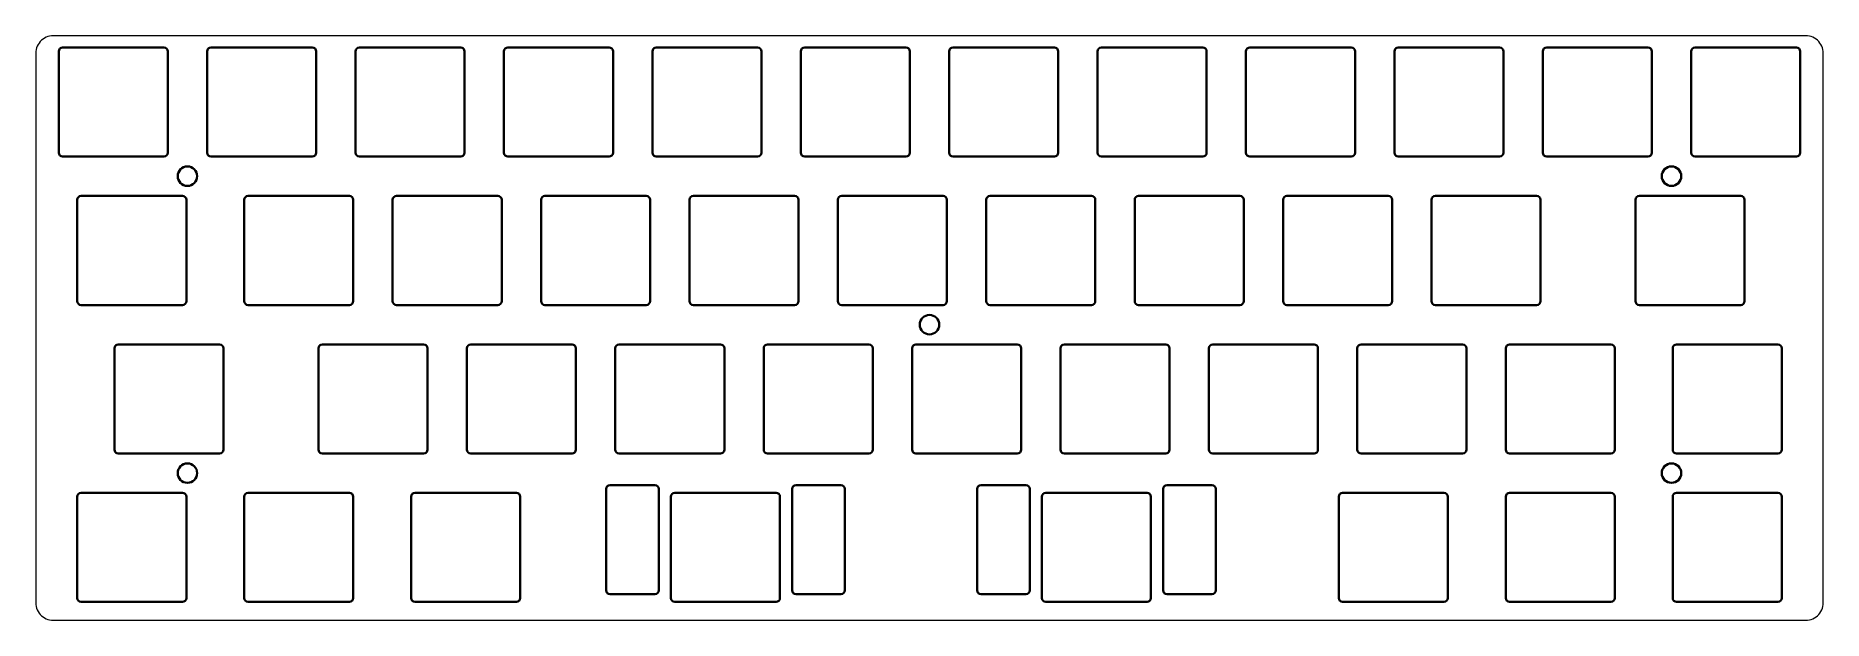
# Model space of a CAD drawing. Header units: millimetres. Extents: x 15 to 244, y 13 to 88.
import ezdxf

# ---------------------------------------------------------------- set-up
doc = ezdxf.new("R2010")
doc.units = ezdxf.units.MM
doc.layers.get('0').update_dxf_attribs({"lineweight": 35})
doc.layers.add('BLACK', color=7, linetype='Continuous', lineweight=18)
doc.layers.add('粗实线层', color=7, linetype='Continuous', lineweight=35)

msp = doc.modelspace()

# ---------------------------------------------------------------- linework, layer by layer
for p, q in [((17.57, 86.14), (17.57, 73.14)), ((18.07, 86.64), (31.07, 86.64)), ((31.57, 86.14), (31.57, 73.14)), ((36.62, 86.14), (36.62, 73.14)), ((37.12, 86.64), (50.12, 86.64)), ((50.62, 86.14), (50.62, 73.14)), ((55.67, 86.14), (55.67, 73.14)), ((56.17, 86.64), (69.17, 86.64)), ((69.67, 86.14), (69.67, 73.14)), ((74.72, 86.14), (74.72, 73.14)), ((75.22, 86.64), (88.22, 86.64)), ((88.72, 86.14), (88.72, 73.14)), ((93.77, 86.14), (93.77, 73.14)), ((94.27, 86.64), (107.27, 86.64)), ((107.77, 86.14), (107.77, 73.14)), ((112.82, 86.14), (112.82, 73.14)), ((113.32, 86.64), (126.32, 86.64)), ((126.82, 86.14), (126.82, 73.14)), ((131.87, 86.14), (131.87, 73.14)), ((132.37, 86.64), (145.37, 86.64)), ((145.87, 86.14), (145.87, 73.14)), ((150.92, 86.14), (150.92, 73.14)), ((151.42, 86.64), (164.42, 86.64)), ((164.92, 86.14), (164.92, 73.14)), ((169.97, 86.14), (169.97, 73.14)), ((170.47, 86.64), (183.47, 86.64)), ((183.97, 86.14), (183.97, 73.14)), ((189.02, 86.14), (189.02, 73.14)), ((189.52, 86.64), (202.52, 86.64)), ((203.02, 86.14), (203.02, 73.14)), ((208.07, 86.14), (208.07, 73.14)), ((208.57, 86.64), (221.57, 86.64)), ((222.07, 86.14), (222.07, 73.14)), ((227.12, 86.14), (227.12, 73.14)), ((227.62, 86.64), (240.62, 86.64)), ((241.12, 86.14), (241.12, 73.14)), ((18.07, 72.64), (31.07, 72.64)), ((37.12, 72.64), (50.12, 72.64)), ((56.17, 72.64), (69.17, 72.64)), ((75.22, 72.64), (88.22, 72.64)), ((94.27, 72.64), (107.27, 72.64)), ((113.32, 72.64), (126.32, 72.64)), ((132.37, 72.64), (145.37, 72.64)), ((151.42, 72.64), (164.42, 72.64)), ((170.47, 72.64), (183.47, 72.64)), ((189.52, 72.64), (202.52, 72.64)), ((208.57, 72.64), (221.57, 72.64)), ((227.62, 72.64), (240.62, 72.64)), ((19.95, 67.09), (19.95, 54.09)), ((20.45, 67.59), (33.45, 67.59)), ((33.95, 67.09), (33.95, 54.09)), ((41.38, 67.09), (41.38, 54.09)), ((41.88, 67.59), (54.88, 67.59)), ((55.38, 67.09), (55.38, 54.09)), ((60.43, 67.09), (60.43, 54.09)), ((60.93, 67.59), (73.93, 67.59)), ((74.43, 67.09), (74.43, 54.09)), ((79.48, 67.09), (79.48, 54.09)), ((79.98, 67.59), (92.98, 67.59)), ((93.48, 67.09), (93.48, 54.09)), ((98.53, 67.09), (98.53, 54.09)), ((99.03, 67.59), (112.03, 67.59)), ((112.53, 67.09), (112.53, 54.09)), ((117.58, 67.09), (117.58, 54.09)), ((118.08, 67.59), (131.08, 67.59)), ((131.58, 67.09), (131.58, 54.09)), ((136.63, 67.09), (136.63, 54.09)), ((137.13, 67.59), (150.13, 67.59)), ((150.63, 67.09), (150.63, 54.09)), ((155.68, 67.09), (155.68, 54.09)), ((156.18, 67.59), (169.18, 67.59)), ((169.68, 67.09), (169.68, 54.09)), ((174.73, 67.09), (174.73, 54.09)), ((175.23, 67.59), (188.23, 67.59)), ((188.73, 67.09), (188.73, 54.09)), ((193.78, 67.09), (193.78, 54.09)), ((194.28, 67.59), (207.28, 67.59)), ((207.78, 67.09), (207.78, 54.09)), ((219.97, 67.09), (219.97, 54.09)), ((220.47, 67.59), (233.47, 67.59)), ((233.97, 67.09), (233.97, 54.09)), ((20.45, 53.59), (33.45, 53.59)), ((41.88, 53.59), (54.88, 53.59)), ((60.93, 53.59), (73.93, 53.59)), ((79.98, 53.59), (92.98, 53.59)), ((99.03, 53.59), (112.03, 53.59)), ((118.08, 53.59), (131.08, 53.59)), ((137.13, 53.59), (150.13, 53.59)), ((156.18, 53.59), (169.18, 53.59)), ((175.23, 53.59), (188.23, 53.59)), ((194.28, 53.59), (207.28, 53.59)), ((220.47, 53.59), (233.47, 53.59)), ((25.21, 48.54), (38.21, 48.54)), ((51.41, 48.54), (64.41, 48.54)), ((70.46, 48.54), (83.46, 48.54)), ((89.51, 48.54), (102.51, 48.54)), ((108.56, 48.54), (121.56, 48.54)), ((127.61, 48.54), (140.61, 48.54)), ((146.66, 48.54), (159.66, 48.54)), ((165.71, 48.54), (178.71, 48.54)), ((184.76, 48.54), (197.76, 48.54)), ((203.81, 48.54), (216.81, 48.54)), ((225.24, 48.54), (238.24, 48.54)), ((24.71, 48.04), (24.71, 35.04)), ((38.71, 48.04), (38.71, 35.04)), ((50.91, 48.04), (50.91, 35.04)), ((64.91, 48.04), (64.91, 35.04)), ((69.96, 48.04), (69.96, 35.04)), ((83.96, 48.04), (83.96, 35.04)), ((89.01, 48.04), (89.01, 35.04)), ((103.01, 48.04), (103.01, 35.04)), ((108.06, 48.04), (108.06, 35.04)), ((122.06, 48.04), (122.06, 35.04)), ((127.11, 48.04), (127.11, 35.04)), ((141.11, 48.04), (141.11, 35.04)), ((146.16, 48.04), (146.16, 35.04)), ((160.16, 48.04), (160.16, 35.04)), ((165.21, 48.04), (165.21, 35.04)), ((179.21, 48.04), (179.21, 35.04)), ((184.26, 48.04), (184.26, 35.04)), ((198.26, 48.04), (198.26, 35.04)), ((203.31, 48.04), (203.31, 35.04)), ((217.31, 48.04), (217.31, 35.04)), ((224.74, 48.04), (224.74, 35.04)), ((238.74, 48.04), (238.74, 35.04)), ((25.21, 34.54), (38.21, 34.54)), ((51.41, 34.54), (64.41, 34.54)), ((70.46, 34.54), (83.46, 34.54)), ((89.51, 34.54), (102.51, 34.54)), ((108.56, 34.54), (121.56, 34.54)), ((127.61, 34.54), (140.61, 34.54)), ((146.66, 34.54), (159.66, 34.54)), ((165.71, 34.54), (178.71, 34.54)), ((184.76, 34.54), (197.76, 34.54)), ((203.81, 34.54), (216.81, 34.54)), ((225.24, 34.54), (238.24, 34.54)), ((87.84, 16.99), (87.84, 29.99)), ((88.34, 30.49), (94.09, 30.49)), ((94.59, 16.99), (94.59, 29.99)), ((111.71, 16.99), (111.71, 29.99)), ((112.21, 30.49), (117.96, 30.49)), ((118.46, 16.99), (118.46, 29.99)), ((135.46, 16.99), (135.46, 29.99)), ((135.96, 30.49), (141.71, 30.49)), ((142.21, 16.99), (142.21, 29.99)), ((159.34, 16.99), (159.34, 29.99)), ((159.84, 30.49), (165.59, 30.49)), ((166.09, 16.99), (166.09, 29.99)), ((19.95, 28.99), (19.95, 15.99)), ((20.45, 29.49), (33.45, 29.49)), ((33.95, 28.99), (33.95, 15.99)), ((41.38, 28.99), (41.38, 15.99)), ((41.88, 29.49), (54.88, 29.49)), ((55.38, 28.99), (55.38, 15.99)), ((62.81, 28.99), (62.81, 15.99)), ((63.31, 29.49), (76.31, 29.49)), ((76.81, 28.99), (76.81, 15.99)), ((96.15, 28.99), (96.15, 15.99)), ((96.65, 29.49), (109.65, 29.49)), ((110.15, 28.99), (110.15, 15.99)), ((143.77, 28.99), (143.77, 15.99)), ((144.27, 29.49), (157.27, 29.49)), ((157.77, 28.99), (157.77, 15.99)), ((181.87, 28.99), (181.87, 15.99)), ((182.37, 29.49), (195.37, 29.49)), ((195.87, 28.99), (195.87, 15.99)), ((203.31, 28.99), (203.31, 15.99)), ((203.81, 29.49), (216.81, 29.49)), ((217.31, 28.99), (217.31, 15.99)), ((224.74, 28.99), (224.74, 15.99)), ((225.24, 29.49), (238.24, 29.49)), ((238.74, 28.99), (238.74, 15.99)), ((88.34, 16.49), (94.09, 16.49)), ((112.21, 16.49), (117.96, 16.49)), ((135.96, 16.49), (141.71, 16.49)), ((159.84, 16.49), (165.59, 16.49)), ((20.45, 15.49), (33.45, 15.49)), ((41.88, 15.49), (54.88, 15.49)), ((63.31, 15.49), (76.31, 15.49)), ((96.65, 15.49), (109.65, 15.49)), ((144.27, 15.49), (157.27, 15.49)), ((182.37, 15.49), (195.37, 15.49)), ((203.81, 15.49), (216.81, 15.49)), ((225.24, 15.49), (238.24, 15.49))]:
    msp.add_line(p, q)
at = {"linetype": 'ByBlock'}
for centre in [(34.09, 70.12), (224.59, 70.12), (34.09, 32.02), (224.59, 32.02)]:
    msp.add_circle(centre, 1.25, dxfattribs=at)
for centre, start, end in [((18.07, 86.14), 90, 180), ((31.07, 86.14), 0, 90), ((37.12, 86.14), 90, 180), ((50.12, 86.14), 0, 90), ((56.17, 86.14), 90, 180), ((69.17, 86.14), 0, 90), ((75.22, 86.14), 90, 180), ((88.22, 86.14), 0, 90), ((94.27, 86.14), 90, 180), ((107.27, 86.14), 0, 90), ((113.32, 86.14), 90, 180), ((126.32, 86.14), 0, 90), ((132.37, 86.14), 90, 180), ((145.37, 86.14), 0, 90), ((151.42, 86.14), 90, 180), ((164.42, 86.14), 0, 90), ((170.47, 86.14), 90, 180), ((183.47, 86.14), 0, 90), ((189.52, 86.14), 90, 180), ((202.52, 86.14), 0, 90), ((208.57, 86.14), 90, 180), ((221.57, 86.14), 0, 90), ((227.62, 86.14), 90, 180), ((240.62, 86.14), 0, 90), ((18.07, 73.14), 180, 270), ((31.07, 73.14), 270, 0), ((37.12, 73.14), 180, 270), ((50.12, 73.14), 270, 0), ((56.17, 73.14), 180, 270), ((69.17, 73.14), 270, 0), ((75.22, 73.14), 180, 270), ((88.22, 73.14), 270, 0), ((94.27, 73.14), 180, 270), ((107.27, 73.14), 270, 0), ((113.32, 73.14), 180, 270), ((126.32, 73.14), 270, 0), ((132.37, 73.14), 180, 270), ((145.37, 73.14), 270, 0), ((151.42, 73.14), 180, 270), ((164.42, 73.14), 270, 0), ((170.47, 73.14), 180, 270), ((183.47, 73.14), 270, 0), ((189.52, 73.14), 180, 270), ((202.52, 73.14), 270, 0), ((208.57, 73.14), 180, 270), ((221.57, 73.14), 270, 0), ((227.62, 73.14), 180, 270), ((240.62, 73.14), 270, 0), ((20.45, 67.09), 90, 180), ((33.45, 67.09), 0, 90), ((41.88, 67.09), 90, 180), ((54.88, 67.09), 0, 90), ((60.93, 67.09), 90, 180), ((73.93, 67.09), 0, 90), ((79.98, 67.09), 90, 180), ((92.98, 67.09), 0, 90), ((99.03, 67.09), 90, 180), ((112.03, 67.09), 0, 90), ((118.08, 67.09), 90, 180), ((131.08, 67.09), 360, 90), ((137.13, 67.09), 90, 180), ((150.13, 67.09), 0, 90), ((156.18, 67.09), 90, 180), ((169.18, 67.09), 0, 90), ((175.23, 67.09), 90, 180), ((188.23, 67.09), 0, 90), ((194.28, 67.09), 90, 180), ((207.28, 67.09), 0, 90), ((220.47, 67.09), 90, 180), ((233.47, 67.09), 0, 90), ((20.45, 54.09), 180, 270), ((33.45, 54.09), 270, 0), ((41.88, 54.09), 180, 270), ((54.88, 54.09), 270, 360), ((60.93, 54.09), 180, 270), ((73.93, 54.09), 270, 0), ((79.98, 54.09), 180, 270), ((92.98, 54.09), 270, 0), ((99.03, 54.09), 180, 270), ((112.03, 54.09), 270, 0), ((118.08, 54.09), 180, 270), ((131.08, 54.09), 270, 0), ((137.13, 54.09), 180, 270), ((150.13, 54.09), 270, 0), ((156.18, 54.09), 180, 270), ((169.18, 54.09), 270, 360), ((175.23, 54.09), 180, 270), ((188.23, 54.09), 270, 360), ((194.28, 54.09), 180, 270), ((207.28, 54.09), 270, 0), ((220.47, 54.09), 180, 270), ((233.47, 54.09), 270, 0), ((25.21, 48.04), 90, 180), ((38.21, 48.04), 360, 90), ((51.41, 48.04), 90, 180), ((64.41, 48.04), 0, 90), ((70.46, 48.04), 90, 180), ((83.46, 48.04), 0, 90), ((89.51, 48.04), 90, 180), ((102.51, 48.04), 0, 90), ((108.56, 48.04), 90, 180), ((121.56, 48.04), 0, 90), ((127.61, 48.04), 90, 180), ((140.61, 48.04), 0, 90), ((146.66, 48.04), 90, 180), ((159.66, 48.04), 0, 90), ((165.71, 48.04), 90, 180), ((178.71, 48.04), 0, 90), ((184.76, 48.04), 90, 180), ((197.76, 48.04), 0, 90), ((203.81, 48.04), 90, 180), ((216.81, 48.04), 0, 90), ((225.24, 48.04), 90, 180), ((238.24, 48.04), 0, 90), ((25.21, 35.04), 180, 270), ((38.21, 35.04), 270, 0), ((51.41, 35.04), 180, 270), ((64.41, 35.04), 270, 0), ((70.46, 35.04), 180, 270), ((83.46, 35.04), 270, 0), ((89.51, 35.04), 180, 270), ((102.51, 35.04), 270, 0), ((108.56, 35.04), 180, 270), ((121.56, 35.04), 270, 0), ((127.61, 35.04), 180, 270), ((140.61, 35.04), 270, 0), ((146.66, 35.04), 180, 270), ((159.66, 35.04), 270, 0), ((165.71, 35.04), 180, 270), ((178.71, 35.04), 270, 0), ((184.76, 35.04), 180, 270), ((197.76, 35.04), 270, 360), ((203.81, 35.04), 180, 270), ((216.81, 35.04), 270, 0), ((225.24, 35.04), 180, 270), ((238.24, 35.04), 270, 0), ((88.34, 29.99), 90, 180), ((94.09, 29.99), 0, 90), ((112.21, 29.99), 90, 180), ((117.96, 29.99), 360, 90), ((135.96, 29.99), 90, 180), ((141.71, 29.99), 360, 90), ((159.84, 29.99), 90, 180), ((165.59, 29.99), 0, 90), ((20.45, 28.99), 90, 180), ((33.45, 28.99), 0, 90), ((41.88, 28.99), 90, 180), ((54.88, 28.99), 0, 90), ((63.31, 28.99), 90, 180), ((76.31, 28.99), 0, 90), ((96.65, 28.99), 90, 180), ((109.65, 28.99), 360, 90), ((144.27, 28.99), 90, 180), ((157.27, 28.99), 0, 90), ((182.37, 28.99), 90, 180), ((195.37, 28.99), 360, 90), ((203.81, 28.99), 90, 180), ((216.81, 28.99), 0, 90), ((225.24, 28.99), 90, 180), ((238.24, 28.99), 360, 90), ((88.34, 16.99), 180, 270), ((94.09, 16.99), 270, 0), ((112.21, 16.99), 180, 270), ((117.96, 16.99), 270, 0), ((135.96, 16.99), 180, 270), ((141.71, 16.99), 270, 0), ((159.84, 16.99), 180, 270), ((165.59, 16.99), 270, 0), ((20.45, 15.99), 180, 270), ((33.45, 15.99), 270, 0), ((41.88, 15.99), 180, 270), ((54.88, 15.99), 270, 0), ((63.31, 15.99), 180, 270), ((76.31, 15.99), 270, 360), ((96.65, 15.99), 180, 270), ((109.65, 15.99), 270, 360), ((144.27, 15.99), 180, 270), ((157.27, 15.99), 270, 0), ((182.37, 15.99), 180, 270), ((195.37, 15.99), 270, 0), ((203.81, 15.99), 180, 270), ((216.81, 15.99), 270, 0), ((225.24, 15.99), 180, 270), ((238.24, 15.99), 270, 360)]:
    msp.add_arc(centre, 0.5, start, end)
at = {"layer": 'BLACK', "linetype": 'Continuous'}
for p, q in [((15.05, 87.21), (14.92, 87.02)), ((15.2, 87.4), (15.05, 87.21)), ((15.36, 87.56), (15.2, 87.4)), ((15.55, 87.71), (15.36, 87.56)), ((15.74, 87.84), (15.55, 87.71)), ((15.95, 87.95), (15.74, 87.84)), ((16.17, 88.03), (15.95, 87.95)), ((16.4, 88.09), (16.17, 88.03)), ((16.63, 88.13), (16.4, 88.09)), ((16.87, 88.14), (16.63, 88.13)), ((241.82, 88.14), (16.87, 88.14)), ((242.05, 88.13), (241.82, 88.14)), ((242.29, 88.09), (242.05, 88.13)), ((242.51, 88.03), (242.29, 88.09)), ((242.73, 87.95), (242.51, 88.03)), ((242.94, 87.84), (242.73, 87.95)), ((243.14, 87.71), (242.94, 87.84)), ((243.32, 87.56), (243.14, 87.71)), ((243.49, 87.4), (243.32, 87.56)), ((243.64, 87.21), (243.49, 87.4)), ((243.77, 87.02), (243.64, 87.21)), ((14.63, 86.13), (14.62, 85.89)), ((14.62, 85.89), (14.62, 15.39)), ((14.67, 86.36), (14.63, 86.13)), ((14.73, 86.59), (14.67, 86.36)), ((14.81, 86.81), (14.73, 86.59)), ((14.92, 87.02), (14.81, 86.81)), ((243.87, 86.81), (243.77, 87.02)), ((243.96, 86.59), (243.87, 86.81)), ((244.02, 86.36), (243.96, 86.59)), ((244.06, 86.13), (244.02, 86.36)), ((244.07, 85.89), (244.06, 86.13)), ((244.07, 15.39), (244.07, 85.89)), ((14.62, 15.39), (14.63, 15.16)), ((14.63, 15.16), (14.67, 14.92)), ((14.67, 14.92), (14.73, 14.7)), ((14.73, 14.7), (14.81, 14.48)), ((14.81, 14.48), (14.92, 14.27)), ((14.92, 14.27), (15.05, 14.07)), ((15.05, 14.07), (15.2, 13.89)), ((15.2, 13.89), (15.36, 13.72)), ((243.32, 13.72), (243.49, 13.89)), ((243.49, 13.89), (243.64, 14.07)), ((243.64, 14.07), (243.77, 14.27)), ((243.77, 14.27), (243.87, 14.48)), ((243.87, 14.48), (243.96, 14.7)), ((243.96, 14.7), (244.02, 14.92)), ((244.02, 14.92), (244.06, 15.16)), ((244.06, 15.16), (244.07, 15.39)), ((15.36, 13.72), (15.55, 13.57)), ((15.55, 13.57), (15.74, 13.44)), ((15.74, 13.44), (15.95, 13.34)), ((15.95, 13.34), (16.17, 13.25)), ((16.17, 13.25), (16.4, 13.19)), ((16.4, 13.19), (16.63, 13.15)), ((16.63, 13.15), (16.87, 13.14)), ((16.87, 13.14), (241.82, 13.14)), ((241.82, 13.14), (242.05, 13.15)), ((242.05, 13.15), (242.29, 13.19)), ((242.29, 13.19), (242.51, 13.25)), ((242.51, 13.25), (242.73, 13.34)), ((242.73, 13.34), (242.94, 13.44)), ((242.94, 13.44), (243.14, 13.57)), ((243.14, 13.57), (243.32, 13.72))]:
    msp.add_line(p, q, dxfattribs=at)
at = {"layer": '粗实线层'}
msp.add_circle((129.34, 51.07), 1.25, dxfattribs=at)

doc.saveas('drawing.dxf')
